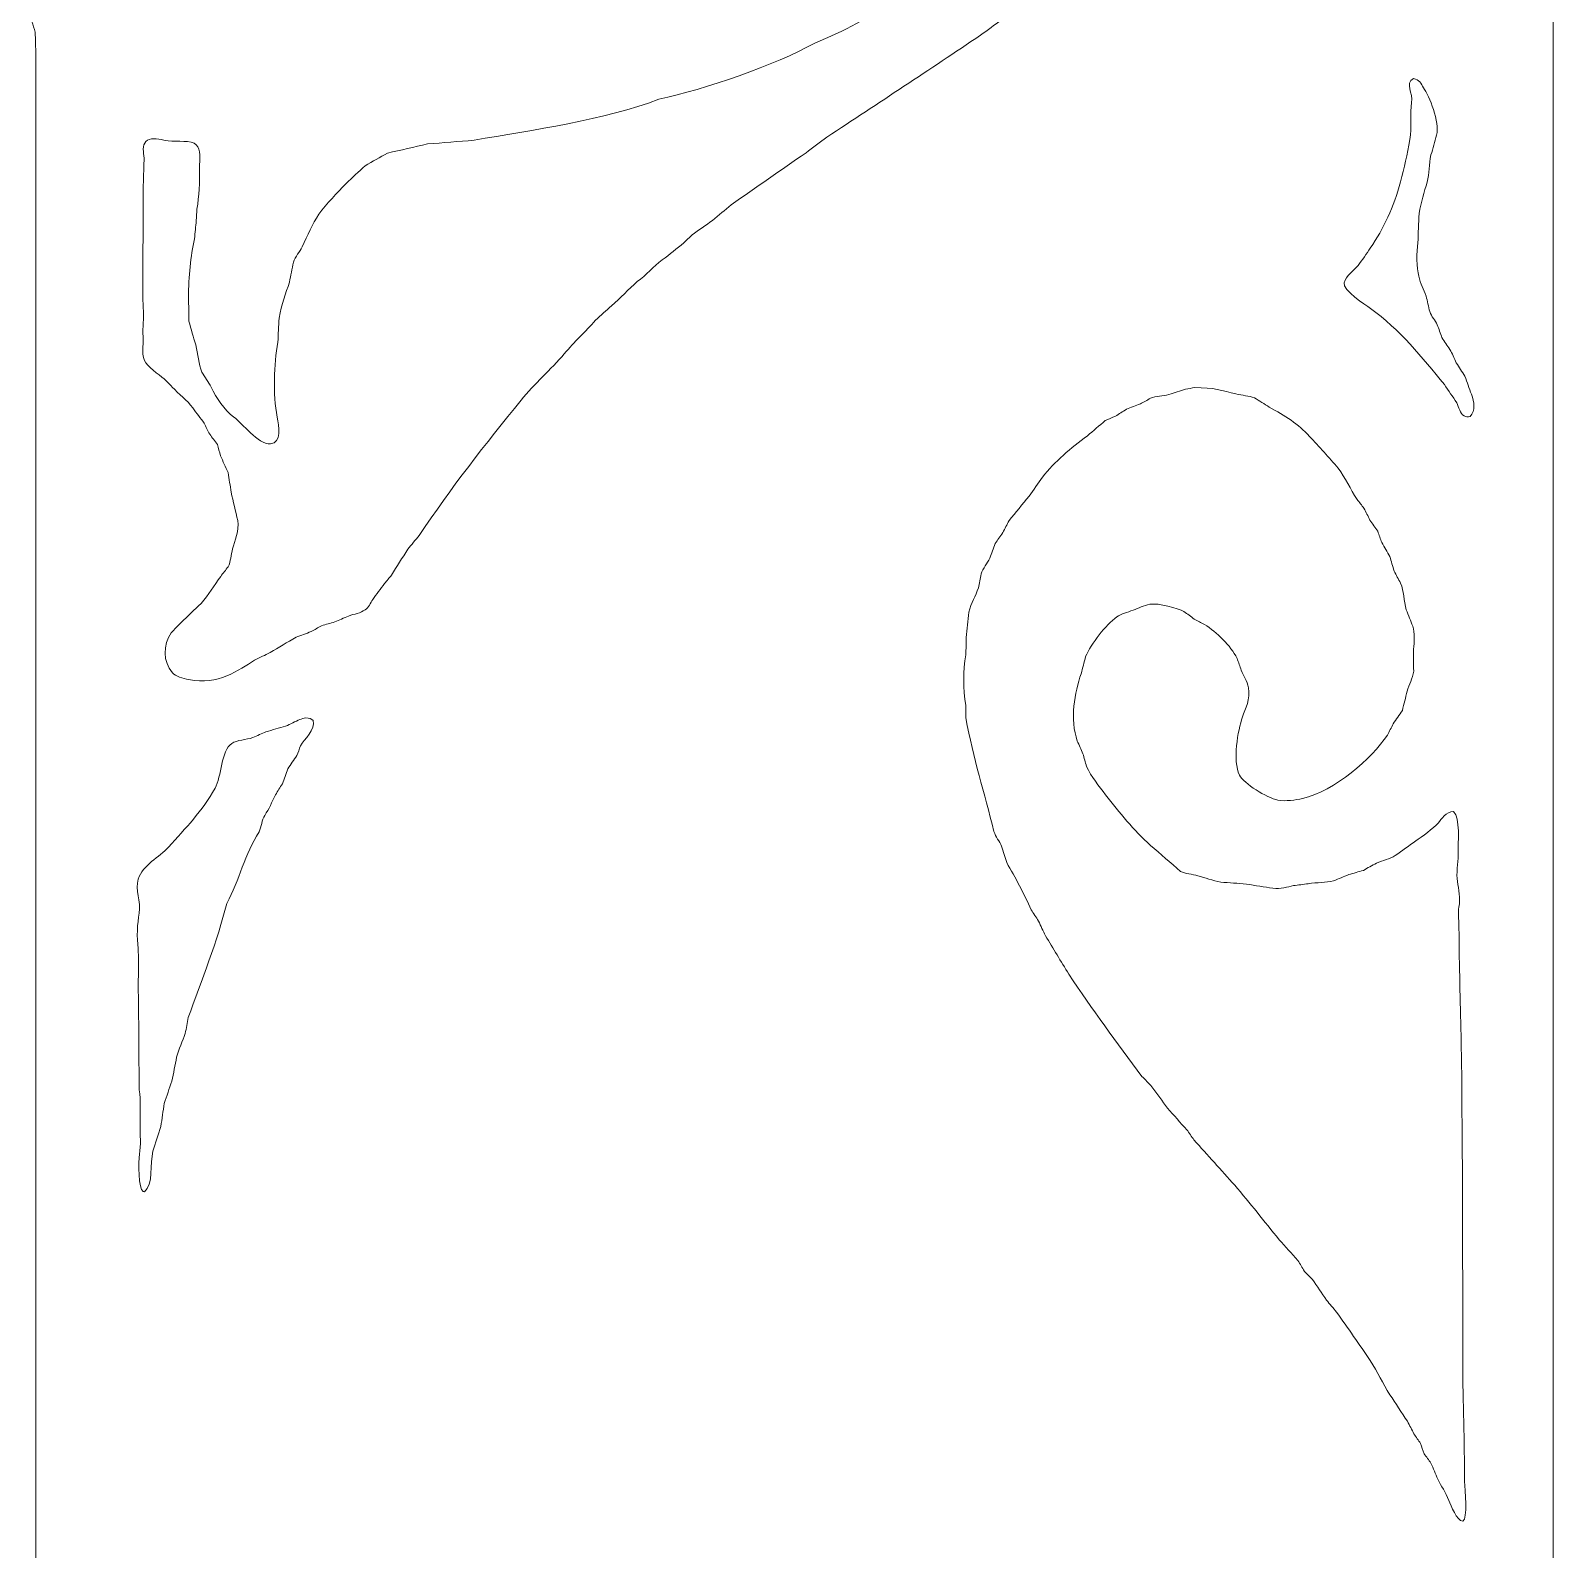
# Model space of a CAD drawing. Header units: centimetres. Extents: x -8.6 to 6.8, y -13.6 to 12.9.
# Drawn here: x 0.09 to 6.77, y -7.9 to -1.25 of the extents above; entities that cross this region are included whole.
import ezdxf

# ---------------------------------------------------------------- set-up
doc = ezdxf.new("R2010")
doc.units = ezdxf.units.CM
doc.header["$MEASUREMENT"] = 0
doc.layers.add('layer 1', color=7, linetype='Continuous')

msp = doc.modelspace()

# ---------------------------------------------------------------- linework, layer by layer
at = {"layer": 'layer 1', "color": 242, "lineweight": 9}
for points, knots in [([(0.1776, 12.93699), (1.81546, 12.93626), (3.48094, 12.93347), (5.12961, 12.93347), (5.12961, 12.93347), (5.53192, 12.93347), (5.93435, 12.93347), (6.33666, 12.93347), (6.33666, 12.93347), (6.43267, 12.93386), (6.52872, 12.93425), (6.62473, 12.93464), (6.62473, 12.93464), (6.67402, 12.9414), (6.72312, 12.93359), (6.74335, 12.90998), (6.74335, 12.90998), (6.76569, 12.8839), (6.76343, 12.83189), (6.75639, 12.79138), (6.75639, 12.79138), (6.75682, 12.7264), (6.75725, 12.66141), (6.75769, 12.59644), (6.75769, 12.59644), (6.75769, 12.31464), (6.75769, 12.03275), (6.75769, 11.75094), (6.75769, 11.75094), (6.75769, 10.65855), (6.75769, 9.56584), (6.75769, 8.47345), (6.75769, 8.47345), (6.75769, 4.25593), (6.75769, 0.04032), (6.75769, -4.16561), (6.75769, -4.16561), (6.75769, -6.56336), (6.75769, -8.95223), (6.75769, -11.34415), (6.75769, -11.34415), (6.75769, -11.90815), (6.75769, -12.47232), (6.75769, -13.03632), (6.75769, -13.03632), (6.75769, -13.12165), (6.75769, -13.207), (6.75769, -13.29232), (6.75769, -13.29232), (6.74995, -13.33842), (6.75259, -13.39634), (6.7603, -13.44028), (6.7603, -13.44028), (6.7715, -13.50417), (6.7527, -13.55332), (6.70164, -13.56593), (6.70164, -13.56593), (6.66395, -13.57524), (6.59964, -13.56594), (6.55434, -13.56593), (6.55434, -13.56593), (6.44443, -13.56593), (6.33447, -13.56593), (6.22456, -13.56593), (6.22456, -13.56593), (5.86787, -13.56593), (5.51107, -13.56593), (5.15438, -13.56593), (5.15438, -13.56593), (3.99698, -13.56593), (2.83924, -13.56593), (1.68184, -13.56593), (1.68184, -13.56593), (1.29387, -13.56593), (0.90578, -13.56593), (0.51781, -13.56593), (0.51781, -13.56593), (0.42875, -13.56593), (0.33966, -13.56593), (0.2506, -13.56593), (0.2506, -13.56593), (0.20008, -13.566), (0.15335, -13.57686), (0.12807, -13.54714), (0.12807, -13.54714), (0.10128, -13.51567), (0.12045, -13.47495), (0.11242, -13.42737), (0.11242, -13.42737), (0.10069, -13.35778), (0.11372, -13.28807), (0.11373, -13.21364), (0.11373, -13.21364), (0.11373, -12.91657), (0.11373, -12.61941), (0.11373, -12.32234), (0.11373, -12.32234), (0.11373, -11.1689), (0.11373, -10.01511), (0.11373, -8.86166), (0.11373, -8.86166), (0.11373, -6.36025), (0.11373, -3.85808), (0.11373, -1.35667), (0.11373, -1.35667), (0.11286, -1.3234), (0.11199, -1.29012), (0.11112, -1.25685), (0.11112, -1.25685), (0.10634, -1.2412), (0.10156, -1.22554), (0.09678, -1.20988), (0.09678, -1.20988), (0.102, -1.19227), (0.10721, -1.17465), (0.11242, -1.15704), (0.11242, -1.15704), (0.11286, -1.12768), (0.11329, -1.09832), (0.11373, -1.06896), (0.11373, -1.06896), (0.11373, -0.96211), (0.11373, -0.85523), (0.11373, -0.74838), (0.11373, -0.74838), (0.11373, -0.32841), (0.11373, 0.09168), (0.11373, 0.51165), (0.11373, 0.51165), (0.11373, 1.81461), (0.11373, 3.11796), (0.11373, 4.42092), (0.11373, 4.42092), (0.11373, 6.58299), (0.11373, 8.74571), (0.11373, 10.90779), (0.11373, 10.90779), (0.11373, 11.41817), (0.11373, 11.9287), (0.11373, 12.43908), (0.11373, 12.43908), (0.11373, 12.50601), (0.11373, 12.57296), (0.11373, 12.63989), (0.11373, 12.63989), (0.10715, 12.67969), (0.10569, 12.72334), (0.11242, 12.76319), (0.11242, 12.76319), (0.12375, 12.83018), (0.09046, 12.89751), (0.14501, 12.9276), (0.14501, 12.9276), (0.15587, 12.93073), (0.16674, 12.93386), (0.1776, 12.93699)], [0, 0, 0, 0, 0.025, 0.025, 0.025, 0.025, 0.05, 0.05, 0.05, 0.05, 0.075, 0.075, 0.075, 0.075, 0.1, 0.1, 0.1, 0.1, 0.125, 0.125, 0.125, 0.125, 0.15, 0.15, 0.15, 0.15, 0.175, 0.175, 0.175, 0.175, 0.2, 0.2, 0.2, 0.2, 0.225, 0.225, 0.225, 0.225, 0.25, 0.25, 0.25, 0.25, 0.275, 0.275, 0.275, 0.275, 0.3, 0.3, 0.3, 0.3, 0.325, 0.325, 0.325, 0.325, 0.35, 0.35, 0.35, 0.35, 0.375, 0.375, 0.375, 0.375, 0.4, 0.4, 0.4, 0.4, 0.425, 0.425, 0.425, 0.425, 0.45, 0.45, 0.45, 0.45, 0.475, 0.475, 0.475, 0.475, 0.5, 0.5, 0.5, 0.5, 0.525, 0.525, 0.525, 0.525, 0.55, 0.55, 0.55, 0.55, 0.575, 0.575, 0.575, 0.575, 0.6, 0.6, 0.6, 0.6, 0.625, 0.625, 0.625, 0.625, 0.65, 0.65, 0.65, 0.65, 0.675, 0.675, 0.675, 0.675, 0.7, 0.7, 0.7, 0.7, 0.725, 0.725, 0.725, 0.725, 0.75, 0.75, 0.75, 0.75, 0.775, 0.775, 0.775, 0.775, 0.8, 0.8, 0.8, 0.8, 0.825, 0.825, 0.825, 0.825, 0.85, 0.85, 0.85, 0.85, 0.875, 0.875, 0.875, 0.875, 0.9, 0.9, 0.9, 0.9, 0.925, 0.925, 0.925, 0.925, 0.95, 0.95, 0.95, 0.95, 1, 1, 1, 1]), ([(5.65101, 0.1394), (5.62138, 0.11862), (5.60032, 0.09086), (5.5715, 0.07011), (5.5715, 0.07011), (5.45562, -0.0133), (5.36055, -0.11753), (5.24432, -0.20115), (5.24432, -0.20115), (5.23172, -0.21289), (5.21912, -0.22464), (5.20652, -0.23638), (5.20652, -0.23638), (5.1391, -0.2844), (5.0757, -0.33525), (5.00839, -0.38317), (5.00839, -0.38317), (4.98319, -0.40548), (4.95798, -0.4278), (4.93278, -0.45011), (4.93278, -0.45011), (4.7977, -0.54294), (4.66358, -0.63652), (4.5287, -0.72959), (4.5287, -0.72959), (4.47303, -0.768), (4.42089, -0.81249), (4.36315, -0.84937), (4.36315, -0.84937), (4.34447, -0.85876), (4.32578, -0.86816), (4.3071, -0.87755), (4.3071, -0.87755), (4.21923, -0.93368), (4.12943, -0.9947), (4.03728, -1.04665), (4.03728, -1.04665), (3.98514, -1.07209), (3.93299, -1.09754), (3.88085, -1.12298), (3.88085, -1.12298), (3.76644, -1.18706), (3.65064, -1.25471), (3.52369, -1.305), (3.52369, -1.305), (3.34908, -1.40206), (3.04505, -1.5067), (2.84066, -1.55043), (2.84066, -1.55043), (2.60696, -1.64212), (2.28487, -1.68474), (2.03249, -1.7301), (2.03249, -1.7301), (1.96428, -1.73558), (1.89605, -1.74106), (1.82784, -1.74654), (1.82784, -1.74654), (1.76962, -1.75985), (1.71138, -1.77316), (1.65317, -1.78647), (1.65317, -1.78647), (1.62058, -1.80486), (1.58799, -1.82326), (1.5554, -1.84166), (1.5554, -1.84166), (1.5276, -1.86749), (1.49978, -1.89333), (1.47198, -1.91916), (1.47198, -1.91916), (1.43299, -1.96274), (1.38697, -2.00595), (1.35336, -2.05421), (1.35336, -2.05421), (1.32292, -2.0979), (1.30455, -2.1465), (1.28036, -2.1963), (1.28036, -2.1963), (1.26905, -2.2196), (1.2502, -2.23891), (1.24126, -2.26441), (1.24126, -2.26441), (1.23561, -2.29337), (1.22996, -2.32234), (1.22431, -2.35131), (1.22431, -2.35131), (1.20759, -2.40157), (1.1897, -2.4469), (1.17869, -2.50866), (1.17869, -2.50866), (1.17695, -2.54389), (1.17521, -2.57913), (1.17348, -2.61435), (1.17348, -2.61435), (1.15568, -2.71327), (1.15105, -2.83966), (1.17087, -2.94198), (1.17087, -2.94198), (1.17855, -2.98165), (1.19039, -3.05593), (1.14089, -3.05941), (1.14089, -3.05941), (1.08707, -3.06321), (1.01556, -2.96742), (0.98056, -2.94198), (0.98056, -2.94198), (0.93727, -2.91053), (0.90514, -2.85918), (0.88149, -2.81046), (0.88149, -2.81046), (0.86802, -2.78893), (0.85455, -2.7674), (0.84108, -2.74587), (0.84108, -2.74587), (0.82531, -2.70956), (0.82477, -2.66613), (0.81371, -2.62609), (0.81371, -2.62609), (0.80372, -2.59165), (0.79372, -2.5572), (0.78373, -2.52275), (0.78373, -2.52275), (0.78329, -2.48831), (0.78286, -2.45386), (0.78243, -2.41942), (0.78243, -2.41942), (0.78242, -2.32382), (0.79175, -2.23962), (0.8085, -2.16107), (0.8085, -2.16107), (0.8111, -2.13445), (0.81371, -2.10783), (0.81632, -2.08122), (0.81632, -2.08122), (0.81719, -2.06478), (0.81805, -2.04833), (0.81892, -2.03189), (0.81892, -2.03189), (0.82922, -1.97552), (0.83065, -1.91416), (0.83065, -1.85105), (0.83065, -1.85105), (0.83066, -1.81409), (0.83702, -1.77088), (0.81632, -1.75006), (0.81632, -1.75006), (0.7941, -1.72772), (0.73307, -1.73821), (0.69248, -1.73245), (0.69248, -1.73245), (0.67027, -1.72929), (0.63327, -1.71912), (0.61036, -1.72658), (0.61036, -1.72658), (0.59979, -1.73002), (0.59033, -1.74015), (0.5869, -1.75006), (0.5869, -1.75006), (0.57845, -1.77449), (0.59169, -1.80248), (0.5869, -1.82991), (0.5869, -1.82991), (0.58603, -1.86162), (0.58516, -1.89333), (0.58429, -1.92503), (0.58429, -1.92503), (0.58429, -1.96495), (0.58429, -2.00489), (0.58429, -2.04481), (0.58429, -2.04481), (0.58342, -2.127), (0.58255, -2.20922), (0.58169, -2.29142), (0.58169, -2.29142), (0.58169, -2.33173), (0.58169, -2.37206), (0.58169, -2.41237), (0.58169, -2.41237), (0.58299, -2.44094), (0.58429, -2.46952), (0.5856, -2.49809), (0.5856, -2.49809), (0.58429, -2.52393), (0.58299, -2.54977), (0.58169, -2.5756), (0.58169, -2.5756), (0.58806, -2.61191), (0.57465, -2.66221), (0.58951, -2.6942), (0.58951, -2.6942), (0.6015, -2.72003), (0.65131, -2.7565), (0.67554, -2.77406), (0.67554, -2.77406), (0.68727, -2.78619), (0.699, -2.79833), (0.71073, -2.81046), (0.71073, -2.81046), (0.73879, -2.84197), (0.77609, -2.86694), (0.80067, -2.90206), (0.80067, -2.90206), (0.81692, -2.92527), (0.83505, -2.94647), (0.85021, -2.96899), (0.85021, -2.96899), (0.85846, -2.98504), (0.86672, -3.00109), (0.87497, -3.01714), (0.87497, -3.01714), (0.88627, -3.03201), (0.89757, -3.04689), (0.90886, -3.06176), (0.90886, -3.06176), (0.91321, -3.0782), (0.91756, -3.09464), (0.9219, -3.11108), (0.9219, -3.11108), (0.9332, -3.13574), (0.9445, -3.16041), (0.95579, -3.18506), (0.95579, -3.18506), (0.96014, -3.21364), (0.96448, -3.24222), (0.96883, -3.27079), (0.96883, -3.27079), (0.97838, -3.31228), (0.98795, -3.35378), (0.9975, -3.39526), (0.9975, -3.39526), (1.00546, -3.43904), (0.98488, -3.48476), (0.97534, -3.51857), (0.97534, -3.51857), (0.96793, -3.54485), (0.96711, -3.57422), (0.95579, -3.59725), (0.95579, -3.59725), (0.94493, -3.61134), (0.93407, -3.62543), (0.9232, -3.63952), (0.9232, -3.63952), (0.89446, -3.68184), (0.87025, -3.72044), (0.83717, -3.75812), (0.83717, -3.75812), (0.80806, -3.78592), (0.77895, -3.81371), (0.74984, -3.8415), (0.74984, -3.8415), (0.7355, -3.85637), (0.72116, -3.87125), (0.70682, -3.88612), (0.70682, -3.88612), (0.66937, -3.93991), (0.66974, -4.0124), (0.71204, -4.0611), (0.71204, -4.0611), (0.72746, -4.07885), (0.75477, -4.08583), (0.78373, -4.09163), (0.78373, -4.09163), (0.91058, -4.11703), (1.00246, -4.0504), (1.0718, -4.0059), (1.0718, -4.0059), (1.09439, -3.99494), (1.11699, -3.98398), (1.13959, -3.97302), (1.13959, -3.97302), (1.17738, -3.95071), (1.21519, -3.9284), (1.25299, -3.90609), (1.25299, -3.90609), (1.27515, -3.89787), (1.29731, -3.88965), (1.31947, -3.88143), (1.31947, -3.88143), (1.33424, -3.87282), (1.34902, -3.8642), (1.36379, -3.85559), (1.36379, -3.85559), (1.38334, -3.85011), (1.4029, -3.84463), (1.42245, -3.83915), (1.42245, -3.83915), (1.44243, -3.83054), (1.46242, -3.82193), (1.48241, -3.81332), (1.48241, -3.81332), (1.5084, -3.80409), (1.53499, -3.8001), (1.5554, -3.78631), (1.5554, -3.78631), (1.57218, -3.77498), (1.57813, -3.75712), (1.58929, -3.74051), (1.58929, -3.74051), (1.60503, -3.71711), (1.62339, -3.69536), (1.64013, -3.67123), (1.64013, -3.67123), (1.65056, -3.6587), (1.66099, -3.64617), (1.67142, -3.63365), (1.67142, -3.63365), (1.69488, -3.59608), (1.71834, -3.55849), (1.7418, -3.52092), (1.7418, -3.52092), (1.75875, -3.50056), (1.7757, -3.4802), (1.79264, -3.45985), (1.79264, -3.45985), (1.93078, -3.25247), (2.08239, -3.05938), (2.23844, -2.868), (2.23844, -2.868), (2.29658, -2.7967), (2.36789, -2.73433), (2.42745, -2.66485), (2.42745, -2.66485), (2.47158, -2.61336), (2.51967, -2.56799), (2.56432, -2.51806), (2.56432, -2.51806), (2.58778, -2.49692), (2.61124, -2.47578), (2.63471, -2.45465), (2.63471, -2.45465), (2.67207, -2.41942), (2.70944, -2.38418), (2.74681, -2.34896), (2.74681, -2.34896), (2.78657, -2.32014), (2.81699, -2.28227), (2.8563, -2.25384), (2.8563, -2.25384), (2.88936, -2.22993), (2.91822, -2.20376), (2.95146, -2.17986), (2.95146, -2.17986), (2.96319, -2.16812), (2.97492, -2.15637), (2.98665, -2.14463), (2.98665, -2.14463), (3.01606, -2.12281), (3.04648, -2.10287), (3.07659, -2.08122), (3.07659, -2.08122), (3.10353, -2.05851), (3.13047, -2.03581), (3.15741, -2.0131), (3.15741, -2.0131), (3.26691, -1.93626), (3.37473, -1.86087), (3.48589, -1.78529), (3.48589, -1.78529), (3.5163, -1.7622), (3.54673, -1.7391), (3.57714, -1.71601), (3.57714, -1.71601), (3.80243, -1.56774), (4.02736, -1.42104), (4.24975, -1.26977), (4.24975, -1.26977), (4.312, -1.22742), (4.37023, -1.178), (4.43093, -1.13472), (4.43093, -1.13472), (4.48675, -1.09493), (4.54427, -1.05959), (4.60039, -1.01964), (4.60039, -1.01964), (4.62402, -1.00282), (4.64672, -0.98313), (4.67078, -0.96562), (4.67078, -0.96562), (4.68034, -0.95584), (4.6899, -0.94605), (4.69946, -0.93627), (4.69946, -0.93627), (4.72854, -0.91549), (4.75768, -0.89677), (4.78679, -0.87638), (4.78679, -0.87638), (4.79722, -0.86698), (4.80765, -0.85759), (4.81807, -0.84819), (4.81807, -0.84819), (4.86601, -0.81402), (4.9064, -0.77442), (4.95364, -0.74016), (4.95364, -0.74016), (4.96754, -0.72724), (4.98145, -0.71432), (4.99535, -0.70141), (4.99535, -0.70141), (5.01806, -0.68493), (5.03558, -0.66362), (5.05792, -0.64739), (5.05792, -0.64739), (5.10857, -0.61059), (5.15664, -0.56398), (5.19739, -0.51821), (5.19739, -0.51821), (5.22515, -0.48704), (5.2615, -0.45967), (5.28864, -0.42779), (5.28864, -0.42779), (5.37049, -0.33166), (5.44997, -0.24163), (5.52066, -0.13422), (5.52066, -0.13422), (5.54586, -0.09594), (5.57616, -0.05473), (5.59887, -0.01561), (5.59887, -0.01561), (5.60974, 0.00826), (5.6206, 0.03215), (5.63146, 0.05602), (5.63146, 0.05602), (5.64562, 0.07761), (5.68063, 0.10261), (5.66796, 0.13587), (5.66796, 0.13587), (5.66267, 0.13815), (5.65965, 0.13929), (5.65101, 0.1394)], [0, 0, 0, 0, 0.0092593, 0.0092593, 0.0092593, 0.0092593, 0.0185185, 0.0185185, 0.0185185, 0.0185185, 0.0277778, 0.0277778, 0.0277778, 0.0277778, 0.037037, 0.037037, 0.037037, 0.037037, 0.0462963, 0.0462963, 0.0462963, 0.0462963, 0.0555556, 0.0555556, 0.0555556, 0.0555556, 0.0648148, 0.0648148, 0.0648148, 0.0648148, 0.0740741, 0.0740741, 0.0740741, 0.0740741, 0.0833333, 0.0833333, 0.0833333, 0.0833333, 0.0925926, 0.0925926, 0.0925926, 0.0925926, 0.1018519, 0.1018519, 0.1018519, 0.1018519, 0.1111111, 0.1111111, 0.1111111, 0.1111111, 0.1203704, 0.1203704, 0.1203704, 0.1203704, 0.1296296, 0.1296296, 0.1296296, 0.1296296, 0.1388889, 0.1388889, 0.1388889, 0.1388889, 0.1481481, 0.1481481, 0.1481481, 0.1481481, 0.1574074, 0.1574074, 0.1574074, 0.1574074, 0.1666667, 0.1666667, 0.1666667, 0.1666667, 0.1759259, 0.1759259, 0.1759259, 0.1759259, 0.1851852, 0.1851852, 0.1851852, 0.1851852, 0.1944444, 0.1944444, 0.1944444, 0.1944444, 0.2037037, 0.2037037, 0.2037037, 0.2037037, 0.212963, 0.212963, 0.212963, 0.212963, 0.2222222, 0.2222222, 0.2222222, 0.2222222, 0.2314815, 0.2314815, 0.2314815, 0.2314815, 0.2407407, 0.2407407, 0.2407407, 0.2407407, 0.25, 0.25, 0.25, 0.25, 0.2592593, 0.2592593, 0.2592593, 0.2592593, 0.2685185, 0.2685185, 0.2685185, 0.2685185, 0.2777778, 0.2777778, 0.2777778, 0.2777778, 0.287037, 0.287037, 0.287037, 0.287037, 0.2962963, 0.2962963, 0.2962963, 0.2962963, 0.3055556, 0.3055556, 0.3055556, 0.3055556, 0.3148148, 0.3148148, 0.3148148, 0.3148148, 0.3240741, 0.3240741, 0.3240741, 0.3240741, 0.3333333, 0.3333333, 0.3333333, 0.3333333, 0.3425926, 0.3425926, 0.3425926, 0.3425926, 0.3518519, 0.3518519, 0.3518519, 0.3518519, 0.3611111, 0.3611111, 0.3611111, 0.3611111, 0.3703704, 0.3703704, 0.3703704, 0.3703704, 0.3796296, 0.3796296, 0.3796296, 0.3796296, 0.3888889, 0.3888889, 0.3888889, 0.3888889, 0.3981481, 0.3981481, 0.3981481, 0.3981481, 0.4074074, 0.4074074, 0.4074074, 0.4074074, 0.4166667, 0.4166667, 0.4166667, 0.4166667, 0.4259259, 0.4259259, 0.4259259, 0.4259259, 0.4351852, 0.4351852, 0.4351852, 0.4351852, 0.4444444, 0.4444444, 0.4444444, 0.4444444, 0.4537037, 0.4537037, 0.4537037, 0.4537037, 0.462963, 0.462963, 0.462963, 0.462963, 0.4722222, 0.4722222, 0.4722222, 0.4722222, 0.4814815, 0.4814815, 0.4814815, 0.4814815, 0.4907407, 0.4907407, 0.4907407, 0.4907407, 0.5, 0.5, 0.5, 0.5, 0.5092593, 0.5092593, 0.5092593, 0.5092593, 0.5185185, 0.5185185, 0.5185185, 0.5185185, 0.5277778, 0.5277778, 0.5277778, 0.5277778, 0.537037, 0.537037, 0.537037, 0.537037, 0.5462963, 0.5462963, 0.5462963, 0.5462963, 0.5555556, 0.5555556, 0.5555556, 0.5555556, 0.5648148, 0.5648148, 0.5648148, 0.5648148, 0.5740741, 0.5740741, 0.5740741, 0.5740741, 0.5833333, 0.5833333, 0.5833333, 0.5833333, 0.5925926, 0.5925926, 0.5925926, 0.5925926, 0.6018519, 0.6018519, 0.6018519, 0.6018519, 0.6111111, 0.6111111, 0.6111111, 0.6111111, 0.6203704, 0.6203704, 0.6203704, 0.6203704, 0.6296296, 0.6296296, 0.6296296, 0.6296296, 0.6388889, 0.6388889, 0.6388889, 0.6388889, 0.6481481, 0.6481481, 0.6481481, 0.6481481, 0.6574074, 0.6574074, 0.6574074, 0.6574074, 0.6666667, 0.6666667, 0.6666667, 0.6666667, 0.6759259, 0.6759259, 0.6759259, 0.6759259, 0.6851852, 0.6851852, 0.6851852, 0.6851852, 0.6944444, 0.6944444, 0.6944444, 0.6944444, 0.7037037, 0.7037037, 0.7037037, 0.7037037, 0.712963, 0.712963, 0.712963, 0.712963, 0.7222222, 0.7222222, 0.7222222, 0.7222222, 0.7314815, 0.7314815, 0.7314815, 0.7314815, 0.7407407, 0.7407407, 0.7407407, 0.7407407, 0.75, 0.75, 0.75, 0.75, 0.7592593, 0.7592593, 0.7592593, 0.7592593, 0.7685185, 0.7685185, 0.7685185, 0.7685185, 0.7777778, 0.7777778, 0.7777778, 0.7777778, 0.787037, 0.787037, 0.787037, 0.787037, 0.7962963, 0.7962963, 0.7962963, 0.7962963, 0.8055556, 0.8055556, 0.8055556, 0.8055556, 0.8148148, 0.8148148, 0.8148148, 0.8148148, 0.8240741, 0.8240741, 0.8240741, 0.8240741, 0.8333333, 0.8333333, 0.8333333, 0.8333333, 0.8425926, 0.8425926, 0.8425926, 0.8425926, 0.8518519, 0.8518519, 0.8518519, 0.8518519, 0.8611111, 0.8611111, 0.8611111, 0.8611111, 0.8703704, 0.8703704, 0.8703704, 0.8703704, 0.8796296, 0.8796296, 0.8796296, 0.8796296, 0.8888889, 0.8888889, 0.8888889, 0.8888889, 0.8981481, 0.8981481, 0.8981481, 0.8981481, 0.9074074, 0.9074074, 0.9074074, 0.9074074, 0.9166667, 0.9166667, 0.9166667, 0.9166667, 0.9259259, 0.9259259, 0.9259259, 0.9259259, 0.9351852, 0.9351852, 0.9351852, 0.9351852, 0.9444444, 0.9444444, 0.9444444, 0.9444444, 0.9537037, 0.9537037, 0.9537037, 0.9537037, 0.962963, 0.962963, 0.962963, 0.962963, 0.9722222, 0.9722222, 0.9722222, 0.9722222, 0.9814815, 0.9814815, 0.9814815, 0.9814815, 1, 1, 1, 1]), ([(6.14504, -1.46001), (6.10578, -1.48096), (6.14463, -1.52554), (6.13722, -1.56452), (6.13722, -1.56452), (6.12801, -1.61296), (6.13913, -1.67318), (6.1294, -1.72658), (6.1294, -1.72658), (6.11729, -1.79305), (6.10605, -1.85079), (6.08899, -1.91212), (6.08899, -1.91212), (6.05823, -2.02269), (6.01536, -2.11666), (5.95603, -2.20217), (5.95603, -2.20217), (5.93937, -2.2262), (5.92198, -2.2553), (5.90259, -2.2785), (5.90259, -2.2785), (5.88383, -2.30094), (5.85055, -2.32293), (5.84263, -2.35365), (5.84263, -2.35365), (5.83369, -2.38834), (5.93436, -2.44975), (5.95734, -2.46639), (5.95734, -2.46639), (6.08451, -2.55851), (6.18367, -2.68026), (6.28061, -2.79989), (6.28061, -2.79989), (6.29885, -2.82651), (6.31711, -2.85313), (6.33535, -2.87974), (6.33535, -2.87974), (6.34453, -2.89883), (6.3491, -2.92583), (6.36664, -2.93729), (6.36664, -2.93729), (6.37462, -2.9425), (6.38391, -2.94189), (6.39401, -2.93963), (6.39401, -2.93963), (6.41695, -2.91338), (6.41244, -2.87616), (6.39923, -2.84217), (6.39923, -2.84217), (6.38967, -2.81594), (6.38011, -2.78971), (6.37055, -2.76349), (6.37055, -2.76349), (6.35795, -2.74392), (6.34535, -2.72434), (6.33275, -2.70477), (6.33275, -2.70477), (6.32268, -2.68412), (6.3165, -2.66405), (6.30407, -2.64606), (6.30407, -2.64606), (6.29277, -2.62884), (6.28147, -2.61161), (6.27018, -2.59439), (6.27018, -2.59439), (6.26323, -2.5756), (6.25627, -2.55681), (6.24932, -2.53802), (6.24932, -2.53802), (6.23997, -2.51854), (6.22424, -2.50236), (6.21674, -2.48048), (6.21674, -2.48048), (6.21152, -2.45778), (6.20631, -2.43507), (6.20109, -2.41237), (6.20109, -2.41237), (6.19101, -2.38325), (6.17603, -2.35838), (6.16851, -2.32547), (6.16851, -2.32547), (6.16038, -2.2899), (6.15727, -2.21866), (6.1646, -2.17986), (6.1646, -2.17986), (6.16633, -2.1368), (6.16807, -2.09374), (6.16981, -2.05068), (6.16981, -2.05068), (6.17968, -1.99933), (6.19233, -1.95815), (6.205, -1.91329), (6.205, -1.91329), (6.21545, -1.87633), (6.21304, -1.83497), (6.22195, -1.79468), (6.22195, -1.79468), (6.2302, -1.76572), (6.23846, -1.73675), (6.24672, -1.70779), (6.24672, -1.70779), (6.26098, -1.65072), (6.2141, -1.53648), (6.18936, -1.49993), (6.18936, -1.49993), (6.17806, -1.48323), (6.17092, -1.46361), (6.14504, -1.46001)], [0, 0, 0, 0, 0.0357143, 0.0357143, 0.0357143, 0.0357143, 0.0714286, 0.0714286, 0.0714286, 0.0714286, 0.1071429, 0.1071429, 0.1071429, 0.1071429, 0.1428571, 0.1428571, 0.1428571, 0.1428571, 0.1785714, 0.1785714, 0.1785714, 0.1785714, 0.2142857, 0.2142857, 0.2142857, 0.2142857, 0.25, 0.25, 0.25, 0.25, 0.2857143, 0.2857143, 0.2857143, 0.2857143, 0.3214286, 0.3214286, 0.3214286, 0.3214286, 0.3571429, 0.3571429, 0.3571429, 0.3571429, 0.3928571, 0.3928571, 0.3928571, 0.3928571, 0.4285714, 0.4285714, 0.4285714, 0.4285714, 0.4642857, 0.4642857, 0.4642857, 0.4642857, 0.5, 0.5, 0.5, 0.5, 0.5357143, 0.5357143, 0.5357143, 0.5357143, 0.5714286, 0.5714286, 0.5714286, 0.5714286, 0.6071429, 0.6071429, 0.6071429, 0.6071429, 0.6428571, 0.6428571, 0.6428571, 0.6428571, 0.6785714, 0.6785714, 0.6785714, 0.6785714, 0.7142857, 0.7142857, 0.7142857, 0.7142857, 0.75, 0.75, 0.75, 0.75, 0.7857143, 0.7857143, 0.7857143, 0.7857143, 0.8214286, 0.8214286, 0.8214286, 0.8214286, 0.8571429, 0.8571429, 0.8571429, 0.8571429, 0.8928571, 0.8928571, 0.8928571, 0.8928571, 0.9285714, 0.9285714, 0.9285714, 0.9285714, 1, 1, 1, 1]), ([(5.18697, -2.81281), (5.17393, -2.81516), (5.16089, -2.81751), (5.14786, -2.81985), (5.14786, -2.81985), (5.12353, -2.82768), (5.09919, -2.83551), (5.07487, -2.84334), (5.07487, -2.84334), (5.04613, -2.84985), (5.01829, -2.85037), (4.99405, -2.85978), (4.99405, -2.85978), (4.97928, -2.868), (4.9645, -2.87622), (4.94973, -2.88444), (4.94973, -2.88444), (4.92931, -2.89227), (4.90888, -2.9001), (4.88846, -2.90793), (4.88846, -2.90793), (4.87239, -2.9181), (4.85631, -2.92828), (4.84023, -2.93846), (4.84023, -2.93846), (4.82546, -2.94472), (4.81069, -2.95099), (4.79592, -2.95725), (4.79592, -2.95725), (4.76985, -2.97956), (4.74377, -3.00187), (4.7177, -3.02418), (4.7177, -3.02418), (4.64568, -3.0764), (4.57461, -3.13679), (4.52088, -3.20503), (4.52088, -3.20503), (4.50133, -3.23282), (4.48177, -3.26061), (4.46222, -3.2884), (4.46222, -3.2884), (4.43311, -3.32402), (4.40399, -3.35965), (4.37488, -3.39526), (4.37488, -3.39526), (4.36576, -3.41288), (4.35663, -3.4305), (4.34751, -3.44811), (4.34751, -3.44811), (4.33621, -3.46416), (4.32491, -3.48021), (4.31362, -3.49626), (4.31362, -3.49626), (4.3058, -3.51739), (4.29798, -3.53853), (4.29016, -3.55967), (4.29016, -3.55967), (4.27896, -3.58301), (4.26128, -3.60256), (4.25235, -3.62895), (4.25235, -3.62895), (4.24844, -3.6493), (4.24453, -3.66966), (4.24062, -3.69002), (4.24062, -3.69002), (4.22846, -3.72656), (4.20831, -3.75409), (4.19891, -3.79688), (4.19891, -3.79688), (4.195, -3.83367), (4.19109, -3.87047), (4.18718, -3.90726), (4.18718, -3.90726), (4.18674, -3.93231), (4.18631, -3.95737), (4.18588, -3.98242), (4.18588, -3.98242), (4.17321, -4.05493), (4.17297, -4.13077), (4.18588, -4.20436), (4.18588, -4.20436), (4.18588, -4.22276), (4.18588, -4.24116), (4.18588, -4.25955), (4.18588, -4.25955), (4.21746, -4.43862), (4.26762, -4.58478), (4.3084, -4.75629), (4.3084, -4.75629), (4.31659, -4.78032), (4.33244, -4.79903), (4.3423, -4.82087), (4.3423, -4.82087), (4.34968, -4.84475), (4.35707, -4.86863), (4.36446, -4.89251), (4.36446, -4.89251), (4.40198, -4.95636), (4.44156, -5.03211), (4.47134, -5.09918), (4.47134, -5.09918), (4.4822, -5.11562), (4.49307, -5.13207), (4.50393, -5.1485), (4.50393, -5.1485), (4.51392, -5.17003), (4.52392, -5.19156), (4.53391, -5.21309), (4.53391, -5.21309), (4.56882, -5.26804), (4.6005, -5.32547), (4.63689, -5.38102), (4.63689, -5.38102), (4.73711, -5.53403), (4.84744, -5.68136), (4.95625, -5.82843), (4.95625, -5.82843), (4.97102, -5.84369), (4.98579, -5.85896), (5.00057, -5.87422), (5.00057, -5.87422), (5.02316, -5.90554), (5.04576, -5.93686), (5.06835, -5.96817), (5.06835, -5.96817), (5.09659, -5.99948), (5.12484, -6.0308), (5.15308, -6.06211), (5.15308, -6.06211), (5.1635, -6.07699), (5.17393, -6.09187), (5.18436, -6.10674), (5.18436, -6.10674), (5.24388, -6.17288), (5.30342, -6.23905), (5.36294, -6.3052), (5.36294, -6.3052), (5.43004, -6.38402), (5.492, -6.46313), (5.55716, -6.54358), (5.55716, -6.54358), (5.58453, -6.57372), (5.61191, -6.60387), (5.63928, -6.634), (5.63928, -6.634), (5.64884, -6.65005), (5.6584, -6.6661), (5.66796, -6.68215), (5.66796, -6.68215), (5.67969, -6.69389), (5.69142, -6.70564), (5.70315, -6.71738), (5.70315, -6.71738), (5.72357, -6.74752), (5.744, -6.77766), (5.76442, -6.8078), (5.76442, -6.8078), (5.77919, -6.82541), (5.79397, -6.84303), (5.80874, -6.86064), (5.80874, -6.86064), (5.85852, -6.93214), (5.9088, -7.00118), (5.95603, -7.07319), (5.95603, -7.07319), (5.98876, -7.12308), (6.00958, -7.17285), (6.04207, -7.22233), (6.04207, -7.22233), (6.06667, -7.2598), (6.09427, -7.30101), (6.11897, -7.33859), (6.11897, -7.33859), (6.12853, -7.35698), (6.13809, -7.37538), (6.14765, -7.39378), (6.14765, -7.39378), (6.15721, -7.40787), (6.16677, -7.42196), (6.17633, -7.43605), (6.17633, -7.43605), (6.18154, -7.45093), (6.18675, -7.4658), (6.19197, -7.48068), (6.19197, -7.48068), (6.20196, -7.49438), (6.21196, -7.50808), (6.22195, -7.52178), (6.22195, -7.52178), (6.23194, -7.54526), (6.24194, -7.56875), (6.25193, -7.59224), (6.25193, -7.59224), (6.26711, -7.62346), (6.2854, -7.64767), (6.30016, -7.68501), (6.30016, -7.68501), (6.30909, -7.70761), (6.33528, -7.77414), (6.36142, -7.7766), (6.36142, -7.7766), (6.38448, -7.76384), (6.36925, -7.64084), (6.36925, -7.60163), (6.36925, -7.60163), (6.36924, -7.42522), (6.36143, -7.25738), (6.36142, -7.08141), (6.36142, -7.08141), (6.36099, -6.82622), (6.36056, -6.57096), (6.36012, -6.31576), (6.36012, -6.31576), (6.35925, -6.19561), (6.35838, -6.07541), (6.35751, -5.95525), (6.35751, -5.95525), (6.35708, -5.89146), (6.35664, -5.82764), (6.35621, -5.76384), (6.35621, -5.76384), (6.35274, -5.6112), (6.34926, -5.45851), (6.34578, -5.30586), (6.34578, -5.30586), (6.34535, -5.25968), (6.34491, -5.21348), (6.34448, -5.16729), (6.34448, -5.16729), (6.34402, -5.14165), (6.34024, -5.11273), (6.34448, -5.08744), (6.34448, -5.08744), (6.35067, -5.05047), (6.34342, -5.0084), (6.33796, -4.97588), (6.33796, -4.97588), (6.3316, -4.93801), (6.34105, -4.89721), (6.34057, -4.85963), (6.34057, -4.85963), (6.33987, -4.80517), (6.35111, -4.69616), (6.32102, -4.66939), (6.32102, -4.66939), (6.287, -4.66932), (6.26876, -4.70206), (6.25323, -4.71988), (6.25323, -4.71988), (6.23335, -4.7427), (6.1823, -4.77961), (6.15547, -4.79739), (6.15547, -4.79739), (6.12549, -4.81891), (6.09551, -4.84045), (6.06553, -4.86197), (6.06553, -4.86197), (6.04058, -4.87614), (6.01248, -4.88337), (5.98341, -4.89485), (5.98341, -4.89485), (5.96429, -4.90542), (5.94517, -4.91599), (5.92605, -4.92656), (5.92605, -4.92656), (5.90476, -4.93282), (5.88347, -4.93909), (5.86218, -4.94535), (5.86218, -4.94535), (5.84002, -4.95435), (5.81786, -4.96336), (5.7957, -4.97236), (5.7957, -4.97236), (5.76177, -4.9816), (5.72251, -4.97903), (5.68491, -4.98528), (5.68491, -4.98528), (5.66318, -4.98802), (5.64145, -4.99076), (5.61973, -4.9935), (5.61973, -4.9935), (5.59453, -4.99844), (5.56357, -5.0104), (5.52979, -5.00524), (5.52979, -5.00524), (5.49158, -4.9994), (5.45442, -4.9928), (5.41378, -4.98645), (5.41378, -4.98645), (5.37641, -4.98371), (5.33904, -4.98097), (5.30168, -4.97823), (5.30168, -4.97823), (5.26513, -4.97102), (5.23365, -4.9592), (5.20131, -4.95005), (5.20131, -4.95005), (5.17649, -4.94303), (5.14615, -4.94244), (5.1257, -4.93126), (5.1257, -4.93126), (5.08182, -4.89329), (5.03793, -4.85531), (4.99405, -4.81735), (4.99405, -4.81735), (4.91913, -4.74985), (4.85968, -4.67477), (4.79722, -4.59541), (4.79722, -4.59541), (4.76809, -4.5584), (4.73491, -4.51621), (4.71379, -4.47211), (4.71379, -4.47211), (4.70858, -4.45332), (4.70337, -4.43452), (4.69815, -4.41574), (4.69815, -4.41574), (4.6899, -4.39734), (4.68164, -4.37894), (4.67339, -4.36054), (4.67339, -4.36054), (4.64075, -4.26559), (4.66203, -4.14691), (4.69033, -4.0658), (4.69033, -4.0658), (4.69685, -4.04074), (4.70337, -4.01569), (4.70988, -3.99064), (4.70988, -3.99064), (4.73453, -3.93431), (4.7977, -3.8517), (4.84675, -3.81684), (4.84675, -3.81684), (4.86726, -3.80227), (4.89138, -3.79713), (4.91844, -3.78748), (4.91844, -3.78748), (4.94208, -3.77906), (4.96419, -3.76671), (4.99144, -3.76165), (4.99144, -3.76165), (5.02912, -3.75465), (5.11416, -3.78043), (5.14004, -3.79336), (5.14004, -3.79336), (5.15525, -3.80431), (5.17046, -3.81528), (5.18566, -3.82623), (5.18566, -3.82623), (5.20043, -3.83406), (5.21521, -3.84189), (5.22998, -3.84972), (5.22998, -3.84972), (5.28567, -3.88541), (5.3434, -3.94096), (5.37337, -3.99886), (5.37337, -3.99886), (5.37945, -4.01608), (5.38553, -4.03331), (5.39162, -4.05053), (5.39162, -4.05053), (5.40236, -4.0755), (5.41677, -4.09678), (5.4229, -4.12686), (5.4229, -4.12686), (5.43303, -4.17657), (5.40897, -4.21932), (5.39683, -4.25486), (5.39683, -4.25486), (5.37621, -4.31521), (5.35254, -4.446), (5.3838, -4.50968), (5.3838, -4.50968), (5.40221, -4.5472), (5.50276, -4.60887), (5.55195, -4.61889), (5.55195, -4.61889), (5.58488, -4.6256), (5.63038, -4.61838), (5.65884, -4.61185), (5.65884, -4.61185), (5.80319, -4.5787), (5.96149, -4.43763), (6.03164, -4.33471), (6.03164, -4.33471), (6.03989, -4.31827), (6.04815, -4.30183), (6.0564, -4.28539), (6.0564, -4.28539), (6.06987, -4.26582), (6.08334, -4.24624), (6.09681, -4.22667), (6.09681, -4.22667), (6.10376, -4.19849), (6.11072, -4.1703), (6.11767, -4.14212), (6.11767, -4.14212), (6.1273, -4.11341), (6.13981, -4.08717), (6.14635, -4.05405), (6.14635, -4.05405), (6.14591, -4.02196), (6.14548, -3.98985), (6.14504, -3.95776), (6.14504, -3.95776), (6.15024, -3.92825), (6.15057, -3.88456), (6.14244, -3.85794), (6.14244, -3.85794), (6.13288, -3.83407), (6.12332, -3.81018), (6.11376, -3.78631), (6.11376, -3.78631), (6.10238, -3.74552), (6.10427, -3.70392), (6.08899, -3.66888), (6.08899, -3.66888), (6.07943, -3.65127), (6.06987, -3.63365), (6.06031, -3.61603), (6.06031, -3.61603), (6.05423, -3.5949), (6.04815, -3.57376), (6.04207, -3.55262), (6.04207, -3.55262), (6.03034, -3.53227), (6.0186, -3.51191), (6.00687, -3.49156), (6.00687, -3.49156), (6.00079, -3.47512), (5.9947, -3.45868), (5.98862, -3.44224), (5.98862, -3.44224), (5.97733, -3.4258), (5.96603, -3.40935), (5.95473, -3.39292), (5.95473, -3.39292), (5.94604, -3.37569), (5.93735, -3.35847), (5.92866, -3.34125), (5.92866, -3.34125), (5.91867, -3.32833), (5.90867, -3.31541), (5.89868, -3.3025), (5.89868, -3.3025), (5.86846, -3.25651), (5.84883, -3.20872), (5.81526, -3.16628), (5.81526, -3.16628), (5.77665, -3.11747), (5.73127, -3.07259), (5.69012, -3.02653), (5.69012, -3.02653), (5.64075, -2.97128), (5.58314, -2.93666), (5.51415, -2.89853), (5.51415, -2.89853), (5.49242, -2.88483), (5.47069, -2.87113), (5.44897, -2.85743), (5.44897, -2.85743), (5.42508, -2.84807), (5.39531, -2.84818), (5.36815, -2.84099), (5.36815, -2.84099), (5.31047, -2.82572), (5.26853, -2.81264), (5.18697, -2.81281)], [0, 0, 0, 0, 0.0084746, 0.0084746, 0.0084746, 0.0084746, 0.0169492, 0.0169492, 0.0169492, 0.0169492, 0.0254237, 0.0254237, 0.0254237, 0.0254237, 0.0338983, 0.0338983, 0.0338983, 0.0338983, 0.0423729, 0.0423729, 0.0423729, 0.0423729, 0.0508475, 0.0508475, 0.0508475, 0.0508475, 0.059322, 0.059322, 0.059322, 0.059322, 0.0677966, 0.0677966, 0.0677966, 0.0677966, 0.0762712, 0.0762712, 0.0762712, 0.0762712, 0.0847458, 0.0847458, 0.0847458, 0.0847458, 0.0932203, 0.0932203, 0.0932203, 0.0932203, 0.1016949, 0.1016949, 0.1016949, 0.1016949, 0.1101695, 0.1101695, 0.1101695, 0.1101695, 0.1186441, 0.1186441, 0.1186441, 0.1186441, 0.1271186, 0.1271186, 0.1271186, 0.1271186, 0.1355932, 0.1355932, 0.1355932, 0.1355932, 0.1440678, 0.1440678, 0.1440678, 0.1440678, 0.1525424, 0.1525424, 0.1525424, 0.1525424, 0.1610169, 0.1610169, 0.1610169, 0.1610169, 0.1694915, 0.1694915, 0.1694915, 0.1694915, 0.1779661, 0.1779661, 0.1779661, 0.1779661, 0.1864407, 0.1864407, 0.1864407, 0.1864407, 0.1949153, 0.1949153, 0.1949153, 0.1949153, 0.2033898, 0.2033898, 0.2033898, 0.2033898, 0.2118644, 0.2118644, 0.2118644, 0.2118644, 0.220339, 0.220339, 0.220339, 0.220339, 0.2288136, 0.2288136, 0.2288136, 0.2288136, 0.2372881, 0.2372881, 0.2372881, 0.2372881, 0.2457627, 0.2457627, 0.2457627, 0.2457627, 0.2542373, 0.2542373, 0.2542373, 0.2542373, 0.2627119, 0.2627119, 0.2627119, 0.2627119, 0.2711864, 0.2711864, 0.2711864, 0.2711864, 0.279661, 0.279661, 0.279661, 0.279661, 0.2881356, 0.2881356, 0.2881356, 0.2881356, 0.2966102, 0.2966102, 0.2966102, 0.2966102, 0.3050847, 0.3050847, 0.3050847, 0.3050847, 0.3135593, 0.3135593, 0.3135593, 0.3135593, 0.3220339, 0.3220339, 0.3220339, 0.3220339, 0.3305085, 0.3305085, 0.3305085, 0.3305085, 0.3389831, 0.3389831, 0.3389831, 0.3389831, 0.3474576, 0.3474576, 0.3474576, 0.3474576, 0.3559322, 0.3559322, 0.3559322, 0.3559322, 0.3644068, 0.3644068, 0.3644068, 0.3644068, 0.3728814, 0.3728814, 0.3728814, 0.3728814, 0.3813559, 0.3813559, 0.3813559, 0.3813559, 0.3898305, 0.3898305, 0.3898305, 0.3898305, 0.3983051, 0.3983051, 0.3983051, 0.3983051, 0.4067797, 0.4067797, 0.4067797, 0.4067797, 0.4152542, 0.4152542, 0.4152542, 0.4152542, 0.4237288, 0.4237288, 0.4237288, 0.4237288, 0.4322034, 0.4322034, 0.4322034, 0.4322034, 0.440678, 0.440678, 0.440678, 0.440678, 0.4491525, 0.4491525, 0.4491525, 0.4491525, 0.4576271, 0.4576271, 0.4576271, 0.4576271, 0.4661017, 0.4661017, 0.4661017, 0.4661017, 0.4745763, 0.4745763, 0.4745763, 0.4745763, 0.4830508, 0.4830508, 0.4830508, 0.4830508, 0.4915254, 0.4915254, 0.4915254, 0.4915254, 0.5, 0.5, 0.5, 0.5, 0.5084746, 0.5084746, 0.5084746, 0.5084746, 0.5169492, 0.5169492, 0.5169492, 0.5169492, 0.5254237, 0.5254237, 0.5254237, 0.5254237, 0.5338983, 0.5338983, 0.5338983, 0.5338983, 0.5423729, 0.5423729, 0.5423729, 0.5423729, 0.5508475, 0.5508475, 0.5508475, 0.5508475, 0.559322, 0.559322, 0.559322, 0.559322, 0.5677966, 0.5677966, 0.5677966, 0.5677966, 0.5762712, 0.5762712, 0.5762712, 0.5762712, 0.5847458, 0.5847458, 0.5847458, 0.5847458, 0.5932203, 0.5932203, 0.5932203, 0.5932203, 0.6016949, 0.6016949, 0.6016949, 0.6016949, 0.6101695, 0.6101695, 0.6101695, 0.6101695, 0.6186441, 0.6186441, 0.6186441, 0.6186441, 0.6271186, 0.6271186, 0.6271186, 0.6271186, 0.6355932, 0.6355932, 0.6355932, 0.6355932, 0.6440678, 0.6440678, 0.6440678, 0.6440678, 0.6525424, 0.6525424, 0.6525424, 0.6525424, 0.6610169, 0.6610169, 0.6610169, 0.6610169, 0.6694915, 0.6694915, 0.6694915, 0.6694915, 0.6779661, 0.6779661, 0.6779661, 0.6779661, 0.6864407, 0.6864407, 0.6864407, 0.6864407, 0.6949153, 0.6949153, 0.6949153, 0.6949153, 0.7033898, 0.7033898, 0.7033898, 0.7033898, 0.7118644, 0.7118644, 0.7118644, 0.7118644, 0.720339, 0.720339, 0.720339, 0.720339, 0.7288136, 0.7288136, 0.7288136, 0.7288136, 0.7372881, 0.7372881, 0.7372881, 0.7372881, 0.7457627, 0.7457627, 0.7457627, 0.7457627, 0.7542373, 0.7542373, 0.7542373, 0.7542373, 0.7627119, 0.7627119, 0.7627119, 0.7627119, 0.7711864, 0.7711864, 0.7711864, 0.7711864, 0.779661, 0.779661, 0.779661, 0.779661, 0.7881356, 0.7881356, 0.7881356, 0.7881356, 0.7966102, 0.7966102, 0.7966102, 0.7966102, 0.8050847, 0.8050847, 0.8050847, 0.8050847, 0.8135593, 0.8135593, 0.8135593, 0.8135593, 0.8220339, 0.8220339, 0.8220339, 0.8220339, 0.8305085, 0.8305085, 0.8305085, 0.8305085, 0.8389831, 0.8389831, 0.8389831, 0.8389831, 0.8474576, 0.8474576, 0.8474576, 0.8474576, 0.8559322, 0.8559322, 0.8559322, 0.8559322, 0.8644068, 0.8644068, 0.8644068, 0.8644068, 0.8728814, 0.8728814, 0.8728814, 0.8728814, 0.8813559, 0.8813559, 0.8813559, 0.8813559, 0.8898305, 0.8898305, 0.8898305, 0.8898305, 0.8983051, 0.8983051, 0.8983051, 0.8983051, 0.9067797, 0.9067797, 0.9067797, 0.9067797, 0.9152542, 0.9152542, 0.9152542, 0.9152542, 0.9237288, 0.9237288, 0.9237288, 0.9237288, 0.9322034, 0.9322034, 0.9322034, 0.9322034, 0.940678, 0.940678, 0.940678, 0.940678, 0.9491525, 0.9491525, 0.9491525, 0.9491525, 0.9576271, 0.9576271, 0.9576271, 0.9576271, 0.9661017, 0.9661017, 0.9661017, 0.9661017, 0.9745763, 0.9745763, 0.9745763, 0.9745763, 0.9830508, 0.9830508, 0.9830508, 0.9830508, 1, 1, 1, 1]), ([(1.2947, -4.25955), (1.28645, -4.26151), (1.27819, -4.26347), (1.26994, -4.26543), (1.26994, -4.26543), (1.24908, -4.2756), (1.22822, -4.28578), (1.20737, -4.29596), (1.20737, -4.29596), (1.17869, -4.30379), (1.15001, -4.31162), (1.12134, -4.31944), (1.12134, -4.31944), (1.10222, -4.32806), (1.0831, -4.33667), (1.06398, -4.34528), (1.06398, -4.34528), (1.03454, -4.35573), (0.99476, -4.35528), (0.97143, -4.37111), (0.97143, -4.37111), (0.92498, -4.40266), (0.92688, -4.51558), (0.89844, -4.56722), (0.89844, -4.56722), (0.84299, -4.66788), (0.76842, -4.74169), (0.69509, -4.8244), (0.69509, -4.8244), (0.65473, -4.86991), (0.58153, -4.90281), (0.56213, -4.96531), (0.56213, -4.96531), (0.54784, -5.01138), (0.57522, -5.06202), (0.56604, -5.11445), (0.56604, -5.11445), (0.55852, -5.15744), (0.55379, -5.22142), (0.56213, -5.26828), (0.56213, -5.26828), (0.56257, -5.29177), (0.563, -5.31526), (0.56344, -5.33874), (0.56344, -5.33874), (0.563, -5.36731), (0.56257, -5.39589), (0.56213, -5.42447), (0.56213, -5.42447), (0.563, -5.50118), (0.56387, -5.57792), (0.56474, -5.65463), (0.56474, -5.65463), (0.56517, -5.73213), (0.56561, -5.80965), (0.56604, -5.88714), (0.56604, -5.88714), (0.57439, -5.9345), (0.56995, -5.98856), (0.56995, -6.04098), (0.56995, -6.04098), (0.56995, -6.08319), (0.5744, -6.12972), (0.56735, -6.16898), (0.56735, -6.16898), (0.56144, -6.20189), (0.56421, -6.3231), (0.58299, -6.33221), (0.58299, -6.33221), (0.58516, -6.3326), (0.58733, -6.33299), (0.58951, -6.33338), (0.58951, -6.33338), (0.62873, -6.30199), (0.61367, -6.21101), (0.62601, -6.15606), (0.62601, -6.15606), (0.63774, -6.12005), (0.64947, -6.08403), (0.6612, -6.04802), (0.6612, -6.04802), (0.66598, -6.01436), (0.67076, -5.98069), (0.67554, -5.94703), (0.67554, -5.94703), (0.68683, -5.91455), (0.69813, -5.88205), (0.70943, -5.84956), (0.70943, -5.84956), (0.71638, -5.81473), (0.72333, -5.77989), (0.73028, -5.74505), (0.73028, -5.74505), (0.73958, -5.70696), (0.75643, -5.67572), (0.76809, -5.64054), (0.76809, -5.64054), (0.77243, -5.61745), (0.77678, -5.59435), (0.78112, -5.57125), (0.78112, -5.57125), (0.8384, -5.41128), (0.90974, -5.23381), (0.94927, -5.071), (0.94927, -5.071), (1.00649, -4.97016), (1.02745, -4.85393), (1.09136, -4.75863), (1.09136, -4.75863), (1.10218, -4.73508), (1.10278, -4.70638), (1.11612, -4.68583), (1.11612, -4.68583), (1.13441, -4.65766), (1.14705, -4.62877), (1.16305, -4.59541), (1.16305, -4.59541), (1.17304, -4.57936), (1.18304, -4.56331), (1.19303, -4.54726), (1.19303, -4.54726), (1.20085, -4.52573), (1.20867, -4.5042), (1.21649, -4.48267), (1.21649, -4.48267), (1.22996, -4.4631), (1.24343, -4.44353), (1.2569, -4.42396), (1.2569, -4.42396), (1.26211, -4.40987), (1.26733, -4.39577), (1.27254, -4.38168), (1.27254, -4.38168), (1.28764, -4.35339), (1.3391, -4.30933), (1.32859, -4.27012), (1.32859, -4.27012), (1.31886, -4.26341), (1.31321, -4.25933), (1.2947, -4.25955)], [0, 0, 0, 0, 0.0277778, 0.0277778, 0.0277778, 0.0277778, 0.0555556, 0.0555556, 0.0555556, 0.0555556, 0.0833333, 0.0833333, 0.0833333, 0.0833333, 0.1111111, 0.1111111, 0.1111111, 0.1111111, 0.1388889, 0.1388889, 0.1388889, 0.1388889, 0.1666667, 0.1666667, 0.1666667, 0.1666667, 0.1944444, 0.1944444, 0.1944444, 0.1944444, 0.2222222, 0.2222222, 0.2222222, 0.2222222, 0.25, 0.25, 0.25, 0.25, 0.2777778, 0.2777778, 0.2777778, 0.2777778, 0.3055556, 0.3055556, 0.3055556, 0.3055556, 0.3333333, 0.3333333, 0.3333333, 0.3333333, 0.3611111, 0.3611111, 0.3611111, 0.3611111, 0.3888889, 0.3888889, 0.3888889, 0.3888889, 0.4166667, 0.4166667, 0.4166667, 0.4166667, 0.4444444, 0.4444444, 0.4444444, 0.4444444, 0.4722222, 0.4722222, 0.4722222, 0.4722222, 0.5, 0.5, 0.5, 0.5, 0.5277778, 0.5277778, 0.5277778, 0.5277778, 0.5555556, 0.5555556, 0.5555556, 0.5555556, 0.5833333, 0.5833333, 0.5833333, 0.5833333, 0.6111111, 0.6111111, 0.6111111, 0.6111111, 0.6388889, 0.6388889, 0.6388889, 0.6388889, 0.6666667, 0.6666667, 0.6666667, 0.6666667, 0.6944444, 0.6944444, 0.6944444, 0.6944444, 0.7222222, 0.7222222, 0.7222222, 0.7222222, 0.75, 0.75, 0.75, 0.75, 0.7777778, 0.7777778, 0.7777778, 0.7777778, 0.8055556, 0.8055556, 0.8055556, 0.8055556, 0.8333333, 0.8333333, 0.8333333, 0.8333333, 0.8611111, 0.8611111, 0.8611111, 0.8611111, 0.8888889, 0.8888889, 0.8888889, 0.8888889, 0.9166667, 0.9166667, 0.9166667, 0.9166667, 0.9444444, 0.9444444, 0.9444444, 0.9444444, 1, 1, 1, 1])]:
    msp.add_open_spline(points, degree=3, knots=knots, dxfattribs=at)

doc.saveas('drawing.dxf')
